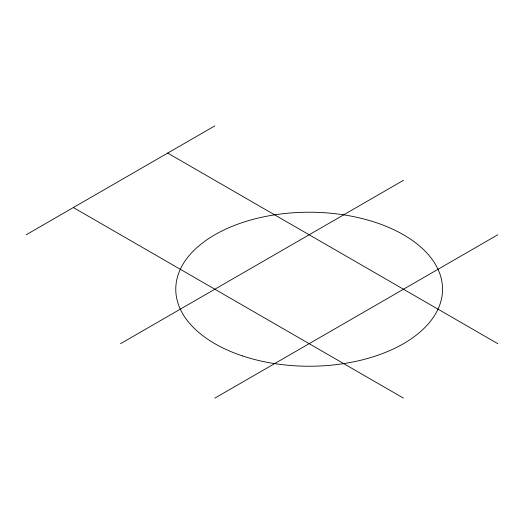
<?xml version="1.0" encoding="UTF-8"?>
<svg xmlns="http://www.w3.org/2000/svg" width="524" height="524" viewBox="0 0 524 524"><rect width="100%" height="100%" fill="white"/><g stroke="black" fill="none" stroke-linecap="round" stroke-linejoin="round"><path stroke-width="0.79" d="M26.2 234.772L214.84 125.865M120.52 343.685L403.48 180.315M214.84 398.135L497.8 234.772M167.68 153.087L497.8 343.685M73.36 207.543L403.48 398.135M242.468 355.92A133.391 77.008 0 0 0 442.551 289.228A133.391 77.008 0 0 0 242.468 222.536A133.391 77.008 0 0 0 242.468 355.92"/></g></svg>
